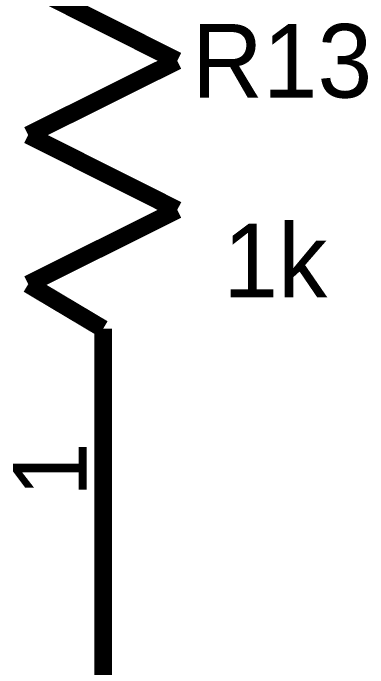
# Model space of a CAD drawing. Header units: millimetres. Extents: x 0 to 800, y 0 to 567.
# Drawn here: x 189.23 to 195.28, y 314.25 to 325.42 of the extents above; entities that cross this region are included whole.
import ezdxf

# ---------------------------------------------------------------- set-up
doc = ezdxf.new("R2010")
doc.units = ezdxf.units.MM
doc.layers.add('Sheet', color=255, linetype='Continuous')

msp = doc.modelspace()

# ---------------------------------------------------------------- linework, layer by layer
at = {"layer": 'Sheet', "const_width": 0.3}
for points in [[(192.028, 324.603), (189.486, 325.88)], [(189.486, 323.337), (192.028, 324.603)], [(192.028, 322.061), (189.486, 323.337)], [(189.486, 320.795), (192.028, 322.061)], [(190.763, 320.034), (189.486, 320.795)], [(190.763, 320.034), (190.763, 314.949)], [(190.763, 320.034), (190.763, 319.272)], [(190.763, 313.684), (190.763, 314.949)]]:
    msp.add_lwpolyline(points, dxfattribs=at)

# ---------------------------------------------------------------- texts
at = {"layer": 'Sheet'}
for s, p in [('R13', (192.275, 323.976)), ('1k', (192.812, 320.571))]:
    msp.add_text(s, height=1.2543, dxfattribs=at).set_placement(p)
msp.add_text('1', height=1.254, rotation=90, dxfattribs=at).set_placement((190.483, 317.167))

doc.saveas('drawing.dxf')
